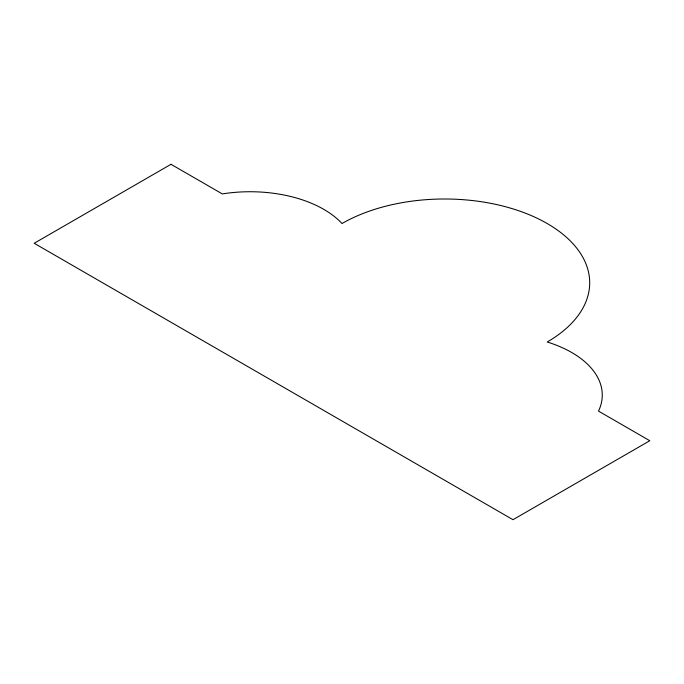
<?xml version="1.0" encoding="UTF-8"?>
<svg xmlns="http://www.w3.org/2000/svg" width="684" height="684" viewBox="0 0 684 684"><rect width="100%" height="100%" fill="white"/><g stroke="black" fill="none" stroke-linecap="round" stroke-linejoin="round"><path stroke-width="1.03" d="M171 164.297L34.2 243.273L513 519.703L649.8 440.727L598.5 411.11A104.233 60.183 0 0 0 547.2 342A145.102 83.773 0 0 0 547.2 223.531A145.102 83.773 0 0 0 342 223.531A104.233 60.183 0 0 0 222.3 193.914L171 164.297"/></g></svg>
